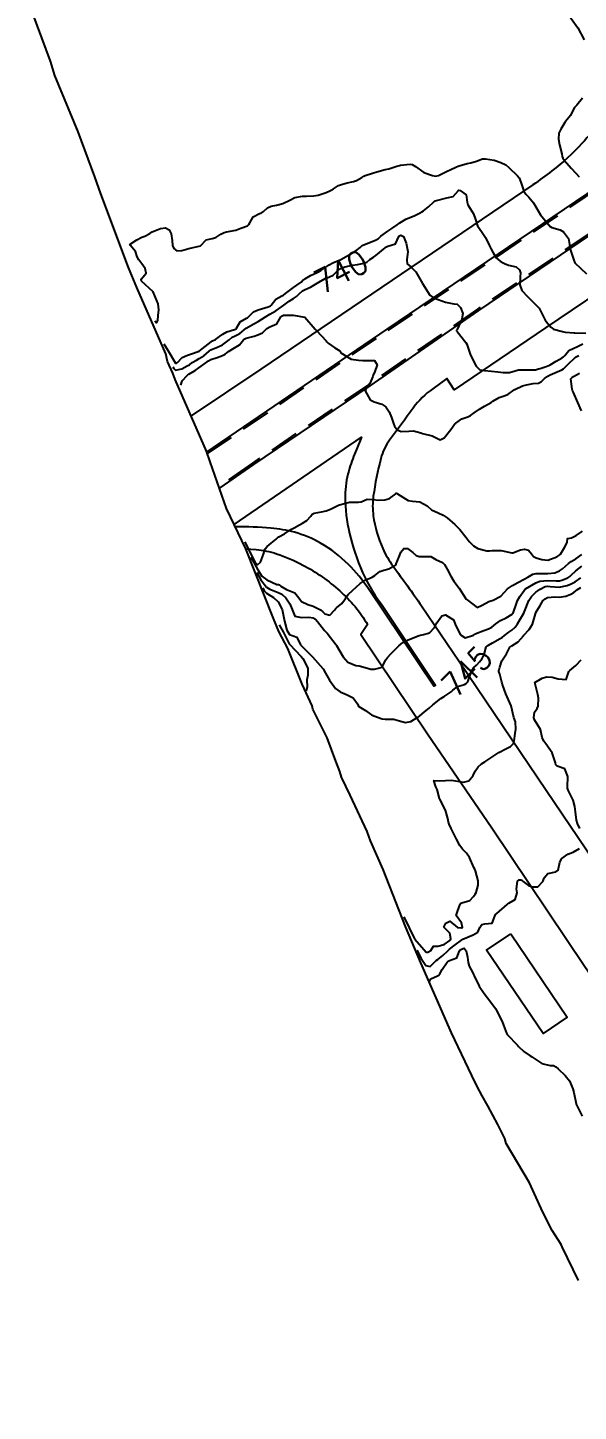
# Model space of a CAD drawing. Header units: metres. Extents: x 298520 to 308411, y 7433745 to 7450750.
# Drawn here: x 304995.6 to 305089.7, y 7436539.2 to 7436775.8 of the extents above; entities that cross this region are included whole.
import ezdxf
from ezdxf.enums import TextEntityAlignment as Align

# ---------------------------------------------------------------- set-up
doc = ezdxf.new("R2010")
doc.units = ezdxf.units.M
doc.header["$LTSCALE"] = 10
doc.linetypes.add('DASHED', pattern=[0.75, 0.5, -0.25])
for name, color, linetype in [('Area', 45, 'Continuous'), ('Canteiro', 45, 'DASHED'), ('Cotas', 45, 'Continuous'), ('Curvas de Nivel 1m', 11, 'Continuous'), ('Curvas de Nivel 5m', 15, 'Continuous'), ('Edificações', 30, 'Continuous'), ('Vias Primárias', 230, 'Continuous')]:
    doc.layers.add(name, color=color, linetype=linetype)
doc.styles.add('Style-STANDARD', font='STANDARD.shx')

msp = doc.modelspace()

# ---------------------------------------------------------------- linework, layer by layer
at = {"layer": 'Area'}
msp.add_polyline3d([(305089.68, 7436561.55, 748.68), (305086.89, 7436567.29, 748.66), (305086.72, 7436567.69, 748.65), (305085.21, 7436570.11, 748.72), (305083.63, 7436573.25, 748.65), (305081.34, 7436578.24, 748.68), (305077.37, 7436584.95, 748.7), (305077.1, 7436585.8, 748.71), (305075.95, 7436588.21, 748.72), (305074.24, 7436591.39, 748.67), (305073.23, 7436593.15, 748.72), (305072.38, 7436594.7, 748.71), (305071.47, 7436596.61, 748.74), (305067.98, 7436603.92, 748.7), (305062.75, 7436615.89, 746.9), (305060.13, 7436622.05, 745.83), (305056.34, 7436631.82, 745.78), (305054.18, 7436636.72, 745.63), (305053.61, 7436638.32, 745.59), (305050.7, 7436644.52, 745.53), (305049.23, 7436647.61, 745.46), (305048.91, 7436648.58, 745.49), (305048.27, 7436650.34, 745.45), (305046.74, 7436654.36, 745.37), (305044.31, 7436659.24, 745.86), (305044.23, 7436659.81, 745.85), (305042.52, 7436663.53, 746.07), (305040.04, 7436669.58, 745.65), (305038.53, 7436672.53, 745.92), (305037.6, 7436674.71, 745.53), (305032.87, 7436686.65, 741.91), (305029.59, 7436693.55, 741.73), (305026.75, 7436701.52, 741.88), (305026.14, 7436703.32, 741.64), (305020.79, 7436715.61, 741.28), (305020.41, 7436716.71, 741.22), (305019.5, 7436718.67, 739.3), (305019.19, 7436720.01, 738.49), (305014.23, 7436731.31, 738.08), (305012.8, 7436734.77, 738.18), (305008.08, 7436747.36, 737.64), (305007.08, 7436750.27, 737.61), (305004.22, 7436757.95, 737.56), (305000.25, 7436767.58, 737.64), (304999.47, 7436770.04, 737.89), (304998.04, 7436774.02, 737.53), (304995.6, 7436780.45, 737.41)], dxfattribs=at)
at = {"layer": 'Canteiro', "elevation": 741.7}
msp.add_lwpolyline([(305026.29, 7436702.87), (305057.18, 7436723.97), (305089.4, 7436745.8), (305106.34, 7436757.25, -0.026844), (305108.5, 7436758.54, -0.24835), (305111.19, 7436758.54, -0.316929), (305112.57, 7436755.82, -0.170855), (305111.63, 7436754.03), (305091.52, 7436740.57), (305072.47, 7436727.65), (305053.86, 7436714.75), (305033.99, 7436701.31), (305028.25, 7436697.3)], format="xyb", dxfattribs=at)
at = {"layer": 'Curvas de Nivel 1m', "flags": 128}
for points, elevation in [([(305088.17, 7436777.71), (305089.57, 7436775.7), (305090.7, 7436773.68)], 737), ([(305090.4, 7436763.69), (305089.41, 7436762.48), (305089, 7436762.11), (305088.79, 7436761.71), (305088.34, 7436760.76), (305087.49, 7436759.72), (305087.44, 7436759.66), (305087.38, 7436759.54), (305086.69, 7436758.41), (305086.33, 7436757.74), (305086.27, 7436756.67), (305086.48, 7436755.73), (305086.85, 7436754.19), (305086.93, 7436753.73), (305087.02, 7436753.45), (305087.3, 7436753.05), (305088.46, 7436751.71), (305089.27, 7436750.87), (305089.81, 7436750.23)], 737), ([(305017.32, 7436725.65), (305017.59, 7436725.29), (305017.84, 7436725.67), (305017.92, 7436726.55), (305018.02, 7436727.51), (305017.92, 7436728.55), (305017.02, 7436730.56), (305015.04, 7436732.41), (305015.01, 7436732.62), (305015.05, 7436732.83), (305015.84, 7436733.79), (305015.65, 7436734.57), (305015.08, 7436735.4), (305014.57, 7436736.07), (305014.29, 7436736.59), (305014, 7436737.49), (305013.11, 7436738.55), (305013.07, 7436738.66), (305013.12, 7436738.75), (305014.26, 7436739.46), (305015.13, 7436739.91), (305015.61, 7436740.1), (305016.49, 7436740.57), (305016.88, 7436740.83), (305017.15, 7436740.97), (305018.29, 7436741.41), (305019.15, 7436741.54), (305019.78, 7436741.16), (305020.13, 7436740.53), (305020.28, 7436739.37), (305020.32, 7436738.52), (305020.59, 7436738), (305021.1, 7436737.6), (305021.96, 7436737.64), (305023.11, 7436738.01), (305025.11, 7436738.46), (305026.12, 7436739.46), (305027.13, 7436739.72), (305027.72, 7436739.85), (305028.62, 7436740.43), (305028.93, 7436740.64), (305029.15, 7436740.73), (305029.56, 7436740.83), (305031.15, 7436741.14), (305032.04, 7436741.49), (305033.16, 7436741.9), (305033.41, 7436742.12), (305033.53, 7436742.37), (305034.13, 7436743.41), (305035.19, 7436743.97), (305035.47, 7436744.06), (305035.88, 7436744.33), (305036.57, 7436744.95), (305037.2, 7436745.21), (305038.13, 7436745.39), (305039.21, 7436745.69), (305040.38, 7436746.28), (305041.22, 7436746.7), (305042.53, 7436746.95), (305043.22, 7436746.97), (305044.45, 7436747.01), (305045.22, 7436747.13), (305046.6, 7436747.58), (305047.23, 7436747.85), (305047.47, 7436747.96), (305047.84, 7436748.19), (305048.69, 7436748.74), (305049.24, 7436748.94), (305050.21, 7436749.21), (305051.25, 7436749.44), (305051.79, 7436749.61), (305052.71, 7436750.14), (305053.03, 7436750.37), (305053.27, 7436750.49), (305054.52, 7436750.87), (305055.27, 7436751.12), (305056.66, 7436751.48), (305057.28, 7436751.62), (305057.63, 7436751.73), (305058.69, 7436752.07), (305059.15, 7436752.2), (305059.29, 7436752.22), (305060.93, 7436752.4), (305061.29, 7436752.36), (305061.87, 7436752.02), (305063.27, 7436750.98), (305064.79, 7436750.47), (305065.27, 7436750.39), (305065.77, 7436750.49), (305067.28, 7436751.21), (305067.77, 7436751.46), (305068.88, 7436751.94), (305069.15, 7436752.08), (305069.29, 7436752.14), (305070.68, 7436752.53), (305071.29, 7436752.65), (305072.26, 7436752.94), (305073.3, 7436753.3), (305073.84, 7436753.35), (305075.3, 7436753.09), (305076.44, 7436752.71), (305077.29, 7436752.29), (305077.82, 7436751.83), (305079.27, 7436750.42), (305079.55, 7436750.1), (305079.69, 7436749.81), (305079.89, 7436749.17), (305080.36, 7436747.8), (305080.73, 7436747.3), (305081.22, 7436746.78), (305082.03, 7436745.78), (305083.19, 7436743.77), (305084.84, 7436741.75), (305085.16, 7436741.59), (305086.6, 7436741.17), (305087.15, 7436740.84), (305087.97, 7436739.71), (305088.18, 7436738.66), (305088.36, 7436737.71), (305088.96, 7436735.83), (305089.01, 7436735.7), (305089.09, 7436735.57), (305091.07, 7436733.68)], 738), ([(305018.85, 7436721.69), (305019.58, 7436720.49), (305020.87, 7436718.41), (305021, 7436718.38), (305021.17, 7436718.51), (305022.01, 7436719.37), (305022.89, 7436719.75), (305023.43, 7436719.95), (305024.9, 7436720.47), (305026.92, 7436722.05), (305027.17, 7436722.19), (305027.69, 7436722.43), (305028.39, 7436722.97), (305028.94, 7436723.33), (305029.62, 7436723.73), (305030.95, 7436724.13), (305031.14, 7436724.2), (305031.28, 7436724.39), (305031.88, 7436725.46), (305032.97, 7436726.08), (305033.17, 7436726.17), (305033.4, 7436726.37), (305034.17, 7436727.17), (305034.98, 7436727.49), (305036.67, 7436728), (305036.99, 7436728.15), (305037.1, 7436728.21), (305037.2, 7436728.32), (305037.99, 7436729.32), (305039.02, 7436729.88), (305039.28, 7436730.03), (305039.64, 7436730.29), (305041.03, 7436731.33), (305041.59, 7436731.71), (305042.3, 7436732.26), (305042.67, 7436732.63), (305043.05, 7436732.89), (305043.92, 7436733.38), (305045.07, 7436733.88), (305045.3, 7436733.99), (305045.69, 7436734.22), (305047.08, 7436735.18), (305047.72, 7436735.56), (305049.09, 7436736.12), (305049.23, 7436736.18), (305051.1, 7436737.26), (305051.68, 7436737.57), (305052.4, 7436738.14), (305052.76, 7436738.49), (305053.12, 7436738.67), (305054.19, 7436739.06), (305055.13, 7436739.46), (305055.52, 7436739.72), (305055.95, 7436740.1), (305057.15, 7436740.98), (305057.82, 7436741.41), (305058.72, 7436742.06), (305058.96, 7436742.27), (305059.17, 7436742.4), (305060.22, 7436743), (305061.18, 7436743.41), (305061.65, 7436743.56), (305062.54, 7436744.02), (305062.93, 7436744.27), (305063.2, 7436744.45), (305064.08, 7436745.13), (305065.01, 7436745.99), (305065.12, 7436746.08), (305065.21, 7436746.12), (305065.43, 7436746.2), (305067.22, 7436746.67), (305068.27, 7436746.9), (305069.2, 7436747.94), (305069.21, 7436747.96), (305069.23, 7436747.96), (305069.49, 7436747.94), (305070.49, 7436747.19), (305070.68, 7436745.92), (305070.78, 7436745.49), (305071.2, 7436744.83), (305071.75, 7436743.9), (305072.1, 7436742.98), (305072.44, 7436741.9), (305073.15, 7436740.88), (305073.82, 7436739.88), (305074.52, 7436738.47), (305074.79, 7436737.87), (305075.11, 7436737.24), (305075.65, 7436736.41), (305076.3, 7436735.85), (305076.81, 7436735.56), (305077.09, 7436735.42), (305077.75, 7436735.17), (305079.08, 7436734.84), (305079.63, 7436734.36), (305079.8, 7436733.81), (305079.74, 7436733.14), (305079.71, 7436731.81), (305080.05, 7436730.82), (305081.02, 7436729.79), (305082.99, 7436727.77), (305084.02, 7436725.76), (305084.96, 7436724.52), (305085.43, 7436724.22), (305086.95, 7436723.8), (305087.45, 7436723.72), (305088.95, 7436723.57), (305089.08, 7436723.57), (305090.95, 7436723.54)], 739), ([(305021.77, 7436714.62), (305021.99, 7436715.35), (305022.85, 7436716.28), (305022.97, 7436716.37), (305023.14, 7436716.49), (305024.21, 7436717.13), (305024.86, 7436717.57), (305026.04, 7436718.45), (305026.52, 7436718.8), (305026.88, 7436719), (305027.95, 7436719.36), (305028.89, 7436719.72), (305029.36, 7436719.95), (305029.91, 7436720.4), (305030.91, 7436721.02), (305031.78, 7436721.52), (305032.46, 7436722.37), (305032.71, 7436722.58), (305032.93, 7436722.67), (305034.27, 7436723.02), (305034.94, 7436723.22), (305035.73, 7436723.55), (305036.47, 7436724.33), (305036.96, 7436724.59), (305038.17, 7436725.09), (305038.83, 7436726.3), (305038.9, 7436726.38), (305038.97, 7436726.42), (305039.28, 7436726.59), (305040.98, 7436726.62), (305042.97, 7436726.25), (305044.72, 7436724.23), (305044.95, 7436723.99), (305046.59, 7436722.2), (305046.73, 7436722.02), (305046.92, 7436721.8), (305048.1, 7436721), (305048.91, 7436720.48), (305049.02, 7436720.29), (305049.11, 7436720.18), (305050.89, 7436719.09), (305052.12, 7436718.9), (305052.88, 7436718.86), (305054.15, 7436718.85), (305054.88, 7436718.82), (305055.28, 7436718.1), (305054.86, 7436716.8), (305054.6, 7436716.37), (305054.54, 7436716.11), (305054.05, 7436714.9), (305053.42, 7436714.12), (305053.28, 7436713.67), (305054.14, 7436712.12), (305054.8, 7436711.79), (305056.11, 7436711.4), (305056.79, 7436710.94), (305057.37, 7436710.07), (305057.74, 7436709.09), (305058.08, 7436708.07), (305058.29, 7436707.61), (305058.74, 7436707.01), (305059.39, 7436706.7), (305060.74, 7436706.76), (305061.54, 7436706.82), (305062.74, 7436706.48), (305063.08, 7436706.35), (305064.73, 7436705.99), (305066.05, 7436705.3), (305066.73, 7436705.64), (305067.03, 7436705.96), (305068.08, 7436707.28), (305068.54, 7436707.94), (305068.64, 7436708.05), (305068.76, 7436708.15), (305069.8, 7436708.89), (305070.77, 7436709.2), (305071.27, 7436709.42), (305071.87, 7436709.9), (305072.79, 7436710.55), (305073.63, 7436711.04), (305074.8, 7436711.69), (305075.08, 7436711.87), (305076.15, 7436712.51), (305076.82, 7436712.74), (305077.61, 7436713.04), (305078.72, 7436713.82), (305078.78, 7436713.87), (305078.83, 7436713.9), (305080.16, 7436714.49), (305080.84, 7436714.7), (305081.95, 7436714.89), (305082.85, 7436715), (305083.39, 7436715.23), (305083.92, 7436715.76), (305084.44, 7436716.18), (305084.86, 7436716.38), (305086.04, 7436716.91), (305086.87, 7436717.26), (305087.16, 7436717.43), (305087.44, 7436717.71), (305088.14, 7436718.45), (305088.89, 7436719.16), (305089.21, 7436719.39), (305089.75, 7436719.69)], 741), ([(305090.22, 7436710.25), (305089.61, 7436711.69), (305088.83, 7436713.36), (305088.68, 7436713.7), (305088.6, 7436713.94), (305088.37, 7436715.7), (305088.6, 7436715.95), (305088.86, 7436716.11), (305089.87, 7436716.68)], 742), ([(305032.71, 7436687.87), (305034.49, 7436684.28), (305034.56, 7436684.18), (305034.88, 7436683.93), (305035.4, 7436684.34), (305035.88, 7436685.73), (305036.06, 7436686.33), (305036.19, 7436686.63), (305036.5, 7436687.03), (305037.2, 7436687.62), (305038.06, 7436688.3), (305038.29, 7436688.54), (305038.53, 7436688.7), (305039.46, 7436689.22), (305040.54, 7436689.94), (305040.76, 7436690.05), (305041.15, 7436690.26), (305042.03, 7436690.77), (305042.55, 7436691.01), (305043.29, 7436691.51), (305043.95, 7436692.24), (305044.23, 7436692.57), (305044.57, 7436692.73), (305045.8, 7436692.99), (305046.58, 7436693.16), (305047.33, 7436693.44), (305048.59, 7436694.05), (305048.68, 7436694.09), (305048.88, 7436694.18), (305050.6, 7436694.65), (305052.12, 7436694.61), (305052.6, 7436694.66), (305053.61, 7436695.12), (305054.6, 7436695.1), (305055.47, 7436694.97), (305056.6, 7436695.04), (305057.44, 7436695.24), (305058.48, 7436696.06), (305058.53, 7436696.14), (305058.61, 7436696.16), (305058.76, 7436696.06), (305060.6, 7436694.92), (305061.37, 7436694.79), (305062.6, 7436694.71), (305063.85, 7436694), (305064.58, 7436693.33), (305065.74, 7436692.8), (305066.57, 7436692.4), (305067.26, 7436691.95), (305068.55, 7436690.82), (305069.45, 7436689.93), (305070.52, 7436688.6), (305071.02, 7436687.91), (305071.78, 7436687.17), (305072.5, 7436686.73), (305074.07, 7436686.3), (305074.5, 7436686.28), (305074.98, 7436686.34), (305076.5, 7436686.38), (305078.33, 7436685.98), (305078.49, 7436685.98), (305079.82, 7436686.49), (305080.5, 7436686.59), (305081.14, 7436686.43), (305081.69, 7436685.78), (305082.02, 7436685.31), (305082.49, 7436685.08), (305083.44, 7436684.8), (305084.48, 7436684.69), (305086.02, 7436685.26), (305086.49, 7436685.6), (305086.56, 7436685.65), (305086.64, 7436685.72), (305087.34, 7436686.88), (305087.75, 7436687.71), (305087.8, 7436688.43), (305088.52, 7436688.5), (305089.3, 7436688.93), (305090.38, 7436689.68)], 742), ([(305033.73, 7436685.24), (305034.9, 7436683.03), (305035.62, 7436681.97), (305036.43, 7436681.35), (305038.16, 7436680.57), (305038.43, 7436680.53), (305038.61, 7436680.48), (305038.86, 7436680.29), (305039.84, 7436679.7), (305040.41, 7436679.47), (305041.27, 7436679.13), (305041.95, 7436678.26), (305042.39, 7436677.65), (305043.47, 7436677.15), (305044.38, 7436676.84), (305045.64, 7436676.21), (305046.03, 7436675.87), (305046.37, 7436675.53), (305047.23, 7436675.32), (305048, 7436676.18), (305048.17, 7436676.38), (305048.38, 7436676.56), (305049.28, 7436677.28), (305049.9, 7436678.17), (305050.09, 7436678.48), (305050.41, 7436678.89), (305051.79, 7436680.14), (305052.43, 7436680.72), (305053.25, 7436681.31), (305054.44, 7436681.82), (305054.91, 7436682.1), (305055.79, 7436682.75), (305056.46, 7436683), (305057.32, 7436683.21), (305058.47, 7436683.89), (305058.54, 7436683.99), (305058.57, 7436684.06), (305059.1, 7436685.44), (305059.35, 7436686.05), (305059.85, 7436686.69), (305060.5, 7436686.73), (305061.41, 7436686.03), (305061.95, 7436685.48), (305062.49, 7436685.34), (305063.16, 7436685.33), (305064.49, 7436685.32), (305065.34, 7436684.84), (305066.48, 7436684.29), (305066.84, 7436683.96), (305067.26, 7436683.15), (305067.88, 7436681.95), (305068.43, 7436681.12), (305069.32, 7436679.93), (305070.41, 7436678.23), (305070.54, 7436678.05), (305070.67, 7436677.92), (305072.38, 7436676.64), (305073.26, 7436677.01), (305074.4, 7436677.64), (305074.57, 7436677.7), (305075.12, 7436677.86), (305076.41, 7436678.56), (305077.04, 7436679.21), (305077.6, 7436679.83), (305078.08, 7436680.17), (305078.43, 7436680.36), (305079.34, 7436680.91), (305080.44, 7436681.47), (305081.03, 7436681.79), (305081.92, 7436682.31), (305082.45, 7436682.41), (305083.76, 7436682.45), (305084.45, 7436682.45), (305085.64, 7436682.55), (305086.46, 7436682.86), (305086.96, 7436683.22), (305087.51, 7436683.71), (305088.02, 7436684.16), (305088.48, 7436684.46), (305089.23, 7436684.94), (305090.25, 7436685.68)], 743), ([(305034.74, 7436682.61), (305035.43, 7436681.35), (305036.42, 7436680.11), (305036.97, 7436679.76), (305038.41, 7436679.18), (305039, 7436678.88), (305039.69, 7436678.29), (305040.39, 7436677.27), (305040.76, 7436676.27), (305041.26, 7436675.16), (305042.36, 7436674.89), (305043.66, 7436674.94), (305044.36, 7436674.86), (305044.77, 7436674.64), (305045.11, 7436674.22), (305046.33, 7436672.71), (305046.77, 7436672.2), (305048.3, 7436670.21), (305048.33, 7436670.18), (305048.37, 7436670.12), (305049.5, 7436668.17), (305050.27, 7436667.27), (305051.69, 7436666.71), (305052.26, 7436666.62), (305054.06, 7436666.11), (305054.25, 7436666.07), (305054.86, 7436666.1), (305055.98, 7436666.36), (305056.26, 7436666.66), (305056.75, 7436667.6), (305057.09, 7436668.07), (305057.66, 7436668.69), (305058.3, 7436669.36), (305058.66, 7436669.7), (305059.03, 7436670.05), (305059.71, 7436670.64), (305060.31, 7436670.99), (305061.92, 7436671.62), (305062.32, 7436671.79), (305062.49, 7436671.84), (305063.21, 7436672), (305064.08, 7436672.24), (305064.33, 7436672.35), (305065.12, 7436673.19), (305065.5, 7436673.97), (305066.37, 7436675.21), (305066.97, 7436675.35), (305068.36, 7436674.49), (305068.58, 7436673.94), (305068.7, 7436673.59), (305069.57, 7436671.93), (305070.32, 7436671.45), (305071.77, 7436671.9), (305072.1, 7436672.12), (305072.33, 7436672.22), (305073.54, 7436672.67), (305074.34, 7436672.95), (305074.92, 7436673.28), (305075.58, 7436673.85), (305076.36, 7436674.37), (305077.35, 7436674.84), (305078.37, 7436675.47), (305078.53, 7436675.66), (305078.61, 7436675.82), (305079.05, 7436677.15), (305079.3, 7436677.81), (305079.69, 7436678.52), (305080.42, 7436679.54), (305080.53, 7436679.69), (305080.66, 7436679.8), (305082.43, 7436680.86), (305083.1, 7436681.1), (305084.44, 7436681.23), (305085.9, 7436681.19), (305086.44, 7436681.18), (305086.87, 7436681.28), (305087.88, 7436681.71), (305088.23, 7436681.91), (305088.45, 7436682.12), (305089.24, 7436682.91), (305090.25, 7436683.68)], 744), ([(305059.88, 7436623.7), (305061.71, 7436619.99), (305061.74, 7436619.93), (305063.68, 7436617.71), (305063.97, 7436617.69), (305064.5, 7436617.98), (305064.92, 7436618.74), (305065.69, 7436618.71), (305066.74, 7436619), (305067.7, 7436619.71), (305067.83, 7436619.81), (305067.91, 7436619.94), (305067.71, 7436620.91), (305067.22, 7436621.45), (305066.69, 7436621.96), (305067.02, 7436622.67), (305067.74, 7436622.96), (305069.06, 7436621.93), (305069.72, 7436621.85), (305069.89, 7436621.92), (305069.74, 7436622.73), (305068.81, 7436623.93), (305069.03, 7436624.66), (305069.51, 7436625.92), (305069.62, 7436626.08), (305069.78, 7436626.12), (305071.14, 7436626.54), (305071.79, 7436627.2), (305072.06, 7436627.62), (305072.23, 7436627.89), (305072.56, 7436629.13), (305072.54, 7436629.88), (305072.11, 7436631.62), (305071.99, 7436631.89), (305071.85, 7436632.19), (305071.06, 7436633.9), (305070.56, 7436634.59), (305069.89, 7436635.29), (305069.41, 7436635.92), (305068.86, 7436636.98), (305068.39, 7436637.94), (305067.93, 7436638.83), (305067.59, 7436639.59), (305067.48, 7436639.94), (305067.37, 7436640.52), (305066.96, 7436641.95), (305065.99, 7436643.86), (305065.95, 7436643.96), (305065.55, 7436645.51), (305065.32, 7436645.97), (305064.99, 7436647.02), (305066.03, 7436647), (305066.97, 7436647.01), (305068.03, 7436647.09), (305069.01, 7436646.95), (305070.03, 7436646.77), (305070.97, 7436646.96), (305071.7, 7436647.9), (305072.05, 7436648.65), (305072.55, 7436649.4), (305073.12, 7436649.88), (305073.72, 7436650.22), (305074.07, 7436650.43), (305076.08, 7436651.84), (305077.41, 7436652.51), (305078.1, 7436652.87), (305078.58, 7436653.34), (305078.72, 7436653.81), (305078.88, 7436655.06), (305079.02, 7436655.81), (305078.93, 7436657.04), (305078.68, 7436657.81), (305078.18, 7436659.82), (305077.27, 7436661.83), (305076.77, 7436663.29), (305076.63, 7436663.84), (305076.25, 7436665.22), (305076.1, 7436665.69), (305076.11, 7436665.84), (305076.14, 7436665.96), (305076.26, 7436666.41), (305076.62, 7436667.49), (305076.82, 7436667.83), (305077.4, 7436668.72), (305078, 7436669.82), (305078.15, 7436669.97), (305078.31, 7436670.06), (305079.38, 7436670.75), (305080.3, 7436671.8), (305080.31, 7436671.82), (305080.32, 7436671.83), (305081.27, 7436672.85), (305081.85, 7436673.78), (305082.37, 7436675.52), (305082.42, 7436675.72), (305082.44, 7436675.77), (305083.17, 7436676.98), (305083.63, 7436677.76), (305084.03, 7436678.12), (305084.4, 7436678.31), (305085.68, 7436678.46), (305086.4, 7436678.41), (305087.56, 7436678.56), (305088.41, 7436678.91), (305088.91, 7436679.2), (305089.52, 7436679.69), (305090.09, 7436680.02)], 746), ([(305038.59, 7436673.67), (305039.26, 7436672.43), (305040.3, 7436670.41), (305040.35, 7436670.33), (305040.41, 7436670.28), (305042.28, 7436668.32), (305042.35, 7436668.25), (305042.61, 7436667.92), (305043.45, 7436666.24), (305043.46, 7436665.02), (305043.32, 7436664.24), (305043.37, 7436663.08), (305043.17, 7436662.3)], 746), ([(305089.93, 7436638.82), (305089.53, 7436639.68), (305089.39, 7436640.24), (305089.19, 7436641.69), (305089.08, 7436642.59), (305088.8, 7436643.69), (305088.01, 7436645.27), (305087.86, 7436645.55), (305087.81, 7436645.7), (305087.81, 7436645.9), (305087.91, 7436647.7), (305087.36, 7436649.01), (305086.06, 7436649.51), (305085.85, 7436649.73), (305085.75, 7436650.05), (305085.18, 7436651.74), (305084.11, 7436653.31), (305083.79, 7436653.75), (305083.47, 7436654.4), (305083.19, 7436655.76), (305082.16, 7436657.41), (305082.07, 7436657.77), (305082.17, 7436658.72), (305082.62, 7436659.32), (305082.79, 7436659.76), (305082.85, 7436661.11), (305082.74, 7436661.76), (305082.23, 7436663.77), (305083.48, 7436664.52), (305084.24, 7436664.75), (305085.23, 7436664.72), (305086.24, 7436664.42), (305087.61, 7436664.33), (305088.08, 7436665.7), (305088.18, 7436665.77), (305088.25, 7436665.82), (305089.24, 7436666.72), (305090.15, 7436667.68)], 747), ([(305062.07, 7436618.02), (305062.8, 7436616.59), (305063.65, 7436615.42), (305064.37, 7436615.26), (305065.1, 7436615.98), (305065.37, 7436616.26), (305065.66, 7436616.46), (305066.52, 7436617.11), (305067.38, 7436617.94), (305067.69, 7436618.22), (305068.66, 7436618.96), (305069.7, 7436619.74), (305069.97, 7436619.92), (305071.71, 7436620.67), (305072.52, 7436621.08), (305072.85, 7436621.88), (305073.17, 7436622.44), (305073.73, 7436622.51), (305074.94, 7436622.65), (305075.43, 7436623.85), (305075.5, 7436624.1), (305075.76, 7436624.32), (305077.53, 7436625.82), (305077.65, 7436625.95), (305077.78, 7436626.05), (305078.91, 7436626.68), (305079.21, 7436627.81), (305079.1, 7436628.52), (305079.31, 7436629.81), (305079.55, 7436630.07), (305079.83, 7436630.05), (305080.01, 7436629.98), (305080.26, 7436629.79), (305081.14, 7436629.1), (305081.81, 7436628.86), (305082.73, 7436628.85), (305083.61, 7436629.75), (305083.68, 7436629.9), (305083.83, 7436630.38), (305084.45, 7436631.13), (305085.84, 7436631.44), (305086.25, 7436631.72), (305086.53, 7436633.05), (305086.83, 7436633.72), (305087.88, 7436634.47), (305088.77, 7436634.81), (305089.89, 7436635.41)], 747), ([(305064.27, 7436612.67), (305064.47, 7436613.13), (305065.63, 7436613.62), (305065.86, 7436613.73), (305066.01, 7436613.96), (305066.43, 7436614.75), (305067.28, 7436615.95), (305067.46, 7436616.14), (305067.66, 7436616.24), (305068.9, 7436616.69), (305069.39, 7436617.92), (305069.51, 7436618.09), (305069.69, 7436618.21), (305070.16, 7436618.38), (305070.53, 7436617.91), (305070.74, 7436616.83), (305070.85, 7436615.9), (305071.03, 7436615.29), (305071.64, 7436614.14), (305071.76, 7436613.89), (305071.87, 7436613.65), (305072.76, 7436611.88), (305073.59, 7436610.62), (305074.17, 7436609.86), (305075.56, 7436607.98), (305075.62, 7436607.9), (305075.64, 7436607.85), (305075.69, 7436607.72), (305076.65, 7436605.83), (305076.92, 7436605.23), (305077.41, 7436603.82), (305077.51, 7436603.62), (305079.29, 7436601.8), (305079.48, 7436601.58), (305080.37, 7436600.69), (305081.46, 7436599.96), (305081.74, 7436599.77), (305083.45, 7436598.68), (305084.87, 7436598.31), (305085.45, 7436598.29), (305085.83, 7436598.11), (305086.22, 7436597.72), (305087.43, 7436596.6), (305088.15, 7436595.69), (305088.76, 7436594.32), (305088.93, 7436593.68), (305089.3, 7436591.74), (305089.32, 7436591.68), (305089.36, 7436591.6), (305090.31, 7436589.67)], 748)]:
    msp.add_lwpolyline(points, dxfattribs=dict(at, elevation=elevation))
at = {"layer": 'Curvas de Nivel 5m', "flags": 128}
for points, elevation in [([(305020.38, 7436717.74), (305020.55, 7436717.46), (305020.86, 7436717.19), (305021.93, 7436717.43), (305022.87, 7436717.91), (305023.23, 7436718.13), (305023.73, 7436718.48), (305024.42, 7436718.93), (305024.88, 7436719.17), (305025.68, 7436719.67), (305026.59, 7436720.44), (305026.91, 7436720.66), (305028.16, 7436721.18), (305028.91, 7436721.54), (305030.02, 7436722.4), (305030.51, 7436722.81), (305030.93, 7436723.01), (305031.86, 7436723.46), (305032.94, 7436724.37), (305034.23, 7436725.09), (305034.96, 7436725.54), (305036.22, 7436726.33), (305036.98, 7436726.76), (305037.97, 7436727.33), (305038.99, 7436728.03), (305039.34, 7436728.29), (305040.28, 7436729), (305041.01, 7436729.46), (305041.51, 7436729.77), (305042, 7436730.26), (305042.54, 7436730.74), (305043.03, 7436730.99), (305043.9, 7436731.37), (305045.04, 7436732.05), (305045.32, 7436732.23), (305046.41, 7436732.85), (305047.06, 7436733.12), (305047.81, 7436733.44), (305048.51, 7436734.19), (305048.8, 7436734.45), (305049.08, 7436734.59), (305049.78, 7436734.87), (305051.08, 7436735.16), (305051.94, 7436735.28), (305053.09, 7436735.5), (305053.55, 7436735.67), (305054.08, 7436736.12), (305054.67, 7436736.54), (305055.1, 7436736.82), (305056.68, 7436738.09), (305056.91, 7436738.29), (305057.12, 7436738.4), (305058.42, 7436738.77), (305059, 7436740.06), (305059.07, 7436740.14), (305059.14, 7436740.18), (305059.37, 7436740.28), (305059.8, 7436740.05), (305060.25, 7436738.92), (305060.46, 7436738.04), (305060.53, 7436737.46), (305060.4, 7436736.04), (305060.45, 7436735.4), (305061.08, 7436734.84), (305061.94, 7436734.02), (305063.04, 7436732.01), (305064.31, 7436730), (305065.02, 7436729.52), (305065.74, 7436729.25), (305067.01, 7436728.83), (305068.41, 7436728.54), (305069, 7436728.46), (305069.54, 7436727.93), (305069.92, 7436726.86), (305069.78, 7436725.93), (305068.96, 7436724.17), (305068.87, 7436724.02), (305068.88, 7436723.94), (305068.95, 7436723.8), (305070.47, 7436721.92), (305070.63, 7436721.63), (305070.91, 7436720.77), (305071.22, 7436719.91), (305071.49, 7436719.31), (305072.24, 7436717.9), (305072.87, 7436717.28), (305073.62, 7436717.13), (305074.86, 7436717.02), (305075.91, 7436716.9), (305076.86, 7436716.79), (305077.89, 7436716.8), (305078.87, 7436717.1), (305079.44, 7436717.24), (305080.87, 7436717.25), (305082.34, 7436717.25), (305082.87, 7436717.4), (305083.14, 7436717.49), (305084.01, 7436717.76), (305084.65, 7436717.98), (305084.88, 7436718.11), (305085.87, 7436718.76), (305086.9, 7436719.29), (305087.15, 7436719.47), (305087.35, 7436719.72), (305088.08, 7436720.54), (305088.92, 7436720.98), (305089.44, 7436721.17), (305090.47, 7436721.68)], 740), ([(305035.76, 7436679.98), (305036.03, 7436679.49), (305036.41, 7436679.06), (305037.61, 7436678.31), (305038.39, 7436677.57), (305039.05, 7436676.29), (305039.26, 7436675.4), (305039.45, 7436674.29), (305039.89, 7436672.72), (305040.32, 7436672), (305041.58, 7436671.53), (305042.23, 7436670.25), (305042.3, 7436670.12), (305044.22, 7436668.23), (305044.28, 7436668.16), (305046.02, 7436666.2), (305046.12, 7436666.07), (305046.25, 7436665.77), (305047.14, 7436664.19), (305048.21, 7436662.75), (305048.97, 7436662.17), (305050.2, 7436661.68), (305051.21, 7436661.16), (305051.96, 7436660.13), (305052.01, 7436659.96), (305052.18, 7436659.69), (305053.29, 7436659), (305054.17, 7436658.39), (305054.34, 7436658.29), (305054.72, 7436658.1), (305056.16, 7436657.56), (305056.7, 7436657.53), (305058.16, 7436657.54), (305058.88, 7436657.32), (305060.15, 7436656.94), (305061.05, 7436657.12), (305062.16, 7436657.79), (305062.3, 7436657.87), (305062.53, 7436658.01), (305063.41, 7436658.76), (305064.18, 7436659.41), (305064.84, 7436659.98), (305066.19, 7436661.04), (305066.75, 7436661.4), (305067.62, 7436661.95), (305067.94, 7436662.21), (305068.21, 7436662.48), (305069.06, 7436663.09), (305070.23, 7436663.47), (305070.53, 7436663.61), (305070.78, 7436663.91), (305071.1, 7436664.77), (305071.54, 7436665.9), (305071.82, 7436666.33), (305072.27, 7436666.75), (305072.81, 7436667.35), (305073.23, 7436667.88), (305073.59, 7436668.58), (305073.93, 7436669.87), (305074.1, 7436670.07), (305074.31, 7436670.19), (305075.02, 7436670.57), (305076.32, 7436671.31), (305076.64, 7436671.51), (305077.06, 7436671.83), (305077.78, 7436672.38), (305078.34, 7436672.74), (305078.91, 7436673.25), (305079.29, 7436673.81), (305079.69, 7436674.48), (305080.37, 7436675.66), (305080.44, 7436675.8), (305080.49, 7436675.91), (305081.23, 7436677.79), (305081.67, 7436678.52), (305082.41, 7436679.22), (305082.73, 7436679.46), (305083.16, 7436679.76), (305084.01, 7436680.18), (305084.43, 7436680.25), (305084.89, 7436680.21), (305086.43, 7436680.09), (305087.75, 7436680.38), (305088.43, 7436680.64), (305089.15, 7436680.98), (305090.12, 7436681.68)], 745)]:
    msp.add_lwpolyline(points, dxfattribs=dict(at, elevation=elevation))
at = {"layer": 'Edificações'}
msp.add_lwpolyline([(305078.12, 7436620.8), (305087.77, 7436606.58), (305083.67, 7436603.79), (305074.01, 7436618.02)], close=True, dxfattribs=at)
at = {"layer": 'Vias Primárias'}
for points, elevation in [([(305095.62, 7436782.99, -0.115423), (305098.75, 7436774.68, -0.06073), (305098.79, 7436770.91, -0.037831), (305097.93, 7436766.4, -0.065538), (305096.92, 7436763.97, -0.056725), (305093.82, 7436759.8, 0.004019), (305090.27, 7436755.94, -0.048336), (305085.13, 7436751.26, -0.001933), (305081.93, 7436748.88), (305035.43, 7436717.38), (305023.51, 7436709.36)], 728.29), ([(305026.12, 7436703.11), (305057.01, 7436724.21), (305089.23, 7436746.04), (305106.18, 7436757.5, -0.026844), (305108.36, 7436758.81, -0.24835), (305111.33, 7436758.81, -0.316929), (305112.87, 7436755.78, -0.172754), (305111.82, 7436753.79), (305091.69, 7436740.32), (305072.63, 7436727.4), (305054.03, 7436714.5), (305034.16, 7436701.06), (305028.42, 7436697.06)], 741.7), ([(305030.88, 7436690.83), (305052.61, 7436705.75), (305051.75, 7436703.65, 0.020671), (305050.59, 7436700.43, 0.065557), (305049.86, 7436696.27, 0.064506), (305050.39, 7436690.12, 0.043703), (305052.46, 7436683.46, 0.062958), (305056.02, 7436677.18), (305065.29, 7436663.33), (305065, 7436663.18), (305053.83, 7436679.79, 0.048461), (305050.39, 7436683.98, 0.065117), (305045.65, 7436687.62, 0.066452), (305041.17, 7436689.47, 0.042549), (305037.16, 7436690.18, 0.025161), (305031.08, 7436690.42, -4.556006)], 741.8), ([(305032.87, 7436686.65), (305034.62, 7436686.51, -0.058747), (305038.11, 7436685.82, -0.046119), (305042.63, 7436683.88, -0.057419), (305048.95, 7436679.44, -0.077265), (305053.66, 7436673.73), (305052.5, 7436671.99), (305063.93, 7436655.03), (305074.92, 7436638.96), (305090.78, 7436615.22), (305102.04, 7436598.92), (305112.67, 7436583.24, -0.008562), (305115.71, 7436578.58, 0.018095), (305119.51, 7436573.01, 0.034621), (305123.75, 7436568, 0.008369), (305130.27, 7436561.53, 0.040493), (305138.49, 7436554.82, 0.037641), (305148.46, 7436549.02, 0.037267), (305160.39, 7436544.28, 0.013064), (305179.38, 7436538.87, -0.016386)], 741.91)]:
    msp.add_lwpolyline(points, format="xyb", dxfattribs=dict(at, elevation=elevation))
msp.add_lwpolyline([(305097.88, 7436733.78), (305084.07, 7436724.45), (305068.46, 7436713.84), (305067.23, 7436715.77), (305064.81, 7436714.03, 0.078694), (305061.46, 7436710.72, -0.001154), (305057.43, 7436705.25, 0.096892), (305055.94, 7436702.12, 0.02796), (305054.65, 7436695.64, 0.070049), (305054.65, 7436692.3, 0.07064), (305056.26, 7436686.71, 0.053294), (305058.03, 7436683.69, -0.007183), (305062.9, 7436676.88), (305069.38, 7436667.3), (305084.18, 7436645.41), (305103.3, 7436617.04)], format="xyb", dxfattribs=at)

# ---------------------------------------------------------------- texts
at = {"layer": 'Cotas', "style": 'Style-STANDARD'}
for s, rotation, p in [('740', 27.3897, (305049.15, 7436734.03, 740)), ('745', 45.2085, (305070.63, 7436665.71, 745))]:
    msp.add_text(s, height=4, rotation=rotation, dxfattribs=at).set_placement(p, align=Align.MIDDLE_CENTER)

doc.saveas('drawing.dxf')
